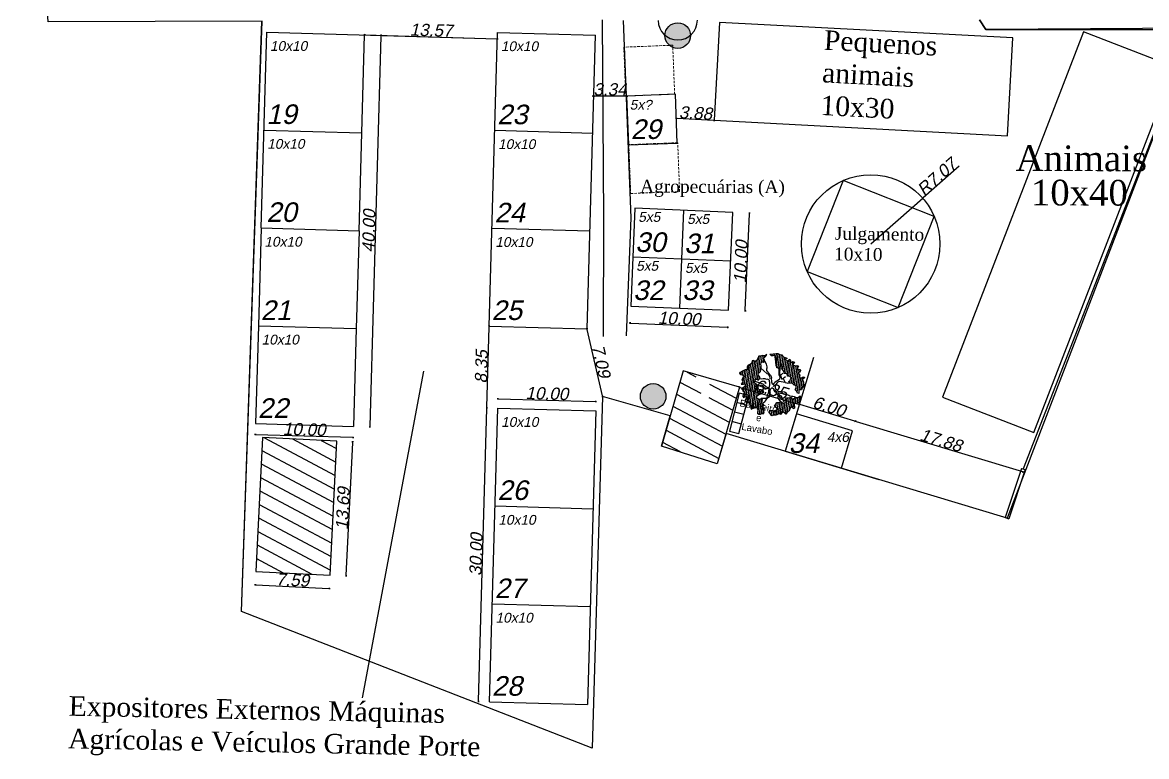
# Model space of a CAD drawing. Header units: metres. Extents: x 2113 to 5678, y -2764 to 956.
# Drawn here: x 4788.7 to 4903.5, y 309.1 to 384.1 of the extents above; entities that cross this region are included whole.
import ezdxf

# ---------------------------------------------------------------- set-up
doc = ezdxf.new("R2010")
doc.units = ezdxf.units.M
doc.header["$MEASUREMENT"] = 0
doc.linetypes.add('DASHED2', pattern=[0.375, 0.25, -0.125])
for name, color, linetype in [('arvo', 7, 'Continuous'), ('ATUALIZADO', 4, 'Continuous'), ('Cota', 1, 'Continuous'), ('ESTRUTURA', 7, 'Continuous'), ('PAREDE', 7, 'Continuous'), ('SITE', 85, 'Continuous'), ('TextoÁreas', 7, 'Continuous')]:
    doc.layers.add(name, color=color, linetype=linetype)
doc.styles.add('ROMANS', font='romans.shx')
doc.styles.get("Standard").update_dxf_attribs({"font": 'arial.ttf'})
doc.styles.add('TimesNewRoman', font='times.ttf')
doc.styles.add('util2000', font='arial.ttf', dxfattribs={"oblique": 12.000028})
doc.dimstyles.new('Copy of int_1-50_m_MS_50', dxfattribs={"dimscale": 0.05, "dimtxt": 25, "dimasz": 1.5, "dimexe": 1, "dimexo": 0, "dimgap": 0.75, "dimtad": 1, "dimzin": 1, "dimdsep": 46, "dimtxsty": 'util2000', "dimblk": '_U2_SETA01', "dimcen": 1.5, "dimse1": 1, "dimse2": 1, "dimclrd": 1, "dimclre": 1, "dimclrt": 1, "dimazin": 3, "dimtfac": 1, "dimtix": 1, "dimtmove": 1, "dimatfit": 3, "dimldrblk": '_U2_SETA02', "dimfxl": 1, "dimtzin": 12, "dimarcsym": 0})
pattern_1 = [(45, (14080.07, 98509.164), (-15.9099, 15.9099), [])]

# ---------------------------------------------------------------- blocks, each defined once
blk = doc.blocks.new('agac2')
at = {"layer": 'arvo'}
h = blk.add_hatch(dxfattribs=at)
h.set_pattern_fill('ANSI31', color=74, scale=180, style=0)
h.set_pattern_definition(pattern_1)
h.paths.add_polyline_path([(14352, 98925), (14366, 98933), (14376, 98923), (14387, 98913), (14380, 98901), (14402, 98904), (14427, 98915), (14427, 98936), (14426, 98959), (14438, 98973), (14456, 98972), (14476, 98976), (14495, 98990), (14508, 99006), (14517, 99017), (14528, 99028), (14539, 99047), (14551, 99058), (14569, 99062), (14580, 99051), (14603, 99050), (14609, 99064), (14610, 99083), (14627, 99088), (14645, 99092), (14678, 99103), (14661, 99104), (14642, 99106), (14629, 99116), (14620, 99131), (14596, 99136), (14579, 99147), (14562, 99140), (14544, 99130), (14528, 99123), (14509, 99118), (14499, 99128), (14487, 99145), (14473, 99150), (14459, 99142), (14452, 99128), (14423, 99130), (14408, 99134), (14388, 99134), (14371, 99128), (14363, 99112), (14349, 99099), (14327, 99114), (14310, 99116), (14288, 99120), (14267, 99118), (14252, 99128), (14240, 99117), (14245, 99101), (14256, 99084), (14267, 99074), (14270, 99057), (14263, 99045), (14246, 99054), (14232, 99042), (14213, 99030), (14223, 99020), (14212, 99008), (14195, 99002), (14175, 98995), (14198, 98978), (14211, 98970), (14209, 98949), (14189, 98940), (14170, 98941), (14142, 98944), (14142, 98923), (14137, 98907), (14143, 98890), (14125, 98874), (14109, 98866), (14098, 98856), (14094, 98836), (14115, 98831), (14131, 98827), (14126, 98808), (14103, 98802), (14089, 98795), (14086, 98773), (14090, 98756), (14117, 98754), (14103, 98729), (14105, 98710), (14105, 98691), (14093, 98668), (14080, 98654), (14111, 98647), (14130, 98646), (14144, 98640), (14154, 98626), (14147, 98600), (14140, 98585), (14125, 98570), (14116, 98558), (14124, 98540), (14139, 98524), (14160, 98519), (14180, 98509), (14195, 98518), (14201, 98534), (14195, 98550), (14219, 98546), (14220, 98568), (14211, 98587), (14238, 98589), (14251, 98596), (14241, 98612), (14243, 98632), (14257, 98647), (14276, 98662), (14270, 98676), (14253, 98687), (14237, 98693), (14226, 98725), (14235, 98740), (14261, 98749), (14288, 98745), (14303, 98736), (14327, 98738), (14346, 98732), (14355, 98747), (14336, 98776), (14314, 98798), (14322, 98817), (14330, 98828), (14321, 98842), (14335, 98863), (14324, 98884), (14326, 98908), (14339, 98917)])
h = blk.add_hatch(dxfattribs=at)
h.set_pattern_fill('ANSI31', color=74, scale=180, style=0)
h.set_pattern_definition(pattern_1)
h.paths.add_polyline_path([(14834, 98886), (14828, 98905), (14859, 98902), (14853, 98916), (14839, 98938), (14828, 98956), (14832, 98980), (14821, 98991), (14809, 99007), (14799, 99027), (14785, 99040), (14710, 99083), (14716, 99051), (14733, 99039), (14749, 99030), (14757, 99017), (14753, 99002), (14750, 98987), (14732, 98974), (14723, 98957), (14715, 98945), (14705, 98931), (14699, 98917), (14688, 98896), (14680, 98888), (14679, 98884), (14702, 98858), (14717, 98869), (14724, 98883), (14746, 98892), (14742, 98877), (14741, 98848), (14725, 98843), (14722, 98822), (14722, 98801), (14720, 98784), (14708, 98768), (14727, 98751), (14737, 98730), (14724, 98712), (14744, 98693), (14749, 98667), (14732, 98658), (14714, 98645), (14694, 98644), (14688, 98624), (14715, 98596), (14719, 98565), (14730, 98556), (14733, 98538), (14719, 98520), (14695, 98506), (14699, 98479), (14694, 98452), (14704, 98443), (14714, 98454), (14723, 98466), (14732, 98478), (14748, 98468), (14760, 98458), (14772, 98467), (14784, 98475), (14801, 98472), (14820, 98475), (14826, 98489), (14836, 98510), (14844, 98523), (14850, 98546), (14856, 98563), (14882, 98560), (14895, 98567), (14880, 98580), (14865, 98584), (14834, 98601), (14844, 98612), (14861, 98629), (14858, 98647), (14861, 98663), (14883, 98659), (14905, 98667), (14904, 98686), (14891, 98693), (14881, 98707), (14893, 98717), (14917, 98732), (14910, 98748), (14893, 98752), (14879, 98770), (14866, 98791), (14884, 98797), (14904, 98803), (14891, 98824), (14875, 98830), (14863, 98840), (14875, 98851), (14882, 98870), (14860, 98869), (14842, 98874)])
h = blk.add_hatch(dxfattribs=at)
h.set_pattern_fill('ANSI31', color=74, scale=180, style=0)
h.set_pattern_definition(pattern_1)
h.paths.add_polyline_path([(14491, 98453), (14455, 98469), (14460, 98486), (14448, 98494), (14415, 98510), (14399, 98525), (14387, 98516), (14368, 98512), (14353, 98505), (14351, 98484), (14368, 98458), (14361, 98444), (14342, 98445), (14317, 98453), (14300, 98460), (14290, 98472), (14269, 98492), (14252, 98487), (14241, 98470), (14244, 98450), (14238, 98435), (14251, 98417), (14268, 98411), (14291, 98395), (14307, 98390), (14345, 98384), (14347, 98365), (14367, 98372), (14395, 98367), (14402, 98352), (14407, 98327), (14425, 98333), (14446, 98334), (14463, 98336), (14479, 98344), (14498, 98357), (14518, 98354), (14537, 98356), (14528, 98335), (14532, 98316), (14544, 98324), (14556, 98339), (14562, 98353), (14575, 98367), (14600, 98356), (14634, 98346), (14645, 98363), (14667, 98374), (14686, 98376), (14695, 98387), (14701, 98406), (14665, 98405), (14651, 98413), (14637, 98423), (14612, 98430), (14587, 98436), (14597, 98454), (14581, 98470), (14539, 98493), (14522, 98486), (14519, 98470), (14508, 98456)])
at = {"layer": 'arvo', "color": 74}
for points in [[(14678, 99103), (14661, 99104), (14642, 99106), (14629, 99116), (14620, 99131), (14596, 99136), (14579, 99147), (14562, 99140), (14544, 99130), (14528, 99123), (14509, 99118), (14499, 99128), (14487, 99145), (14473, 99150), (14459, 99142), (14452, 99128), (14423, 99130), (14408, 99134), (14388, 99134), (14371, 99128), (14363, 99112), (14349, 99099), (14327, 99114), (14310, 99116), (14288, 99120), (14267, 99118), (14252, 99128), (14240, 99117), (14245, 99101), (14256, 99084), (14267, 99074), (14270, 99057), (14263, 99045), (14246, 99054), (14232, 99042), (14213, 99030), (14223, 99020), (14212, 99008), (14195, 99002), (14175, 98995), (14198, 98978), (14211, 98970), (14209, 98949), (14189, 98940), (14170, 98941), (14142, 98944), (14142, 98923), (14137, 98907), (14143, 98890), (14125, 98874), (14109, 98866), (14098, 98856), (14094, 98836), (14115, 98831), (14131, 98827), (14126, 98808), (14103, 98802), (14089, 98795), (14086, 98773), (14090, 98756), (14117, 98754), (14103, 98729), (14105, 98710), (14105, 98691), (14093, 98668), (14080, 98654), (14111, 98647), (14130, 98646), (14144, 98640), (14154, 98626), (14147, 98600), (14140, 98585), (14125, 98570), (14116, 98558), (14124, 98540), (14139, 98524), (14160, 98519), (14180, 98509), (14195, 98518), (14201, 98534), (14195, 98550), (14219, 98546), (14220, 98568), (14211, 98587), (14238, 98589), (14251, 98596), (14241, 98612), (14243, 98632), (14257, 98647), (14276, 98662), (14270, 98676), (14253, 98687), (14237, 98693), (14226, 98725), (14235, 98740), (14261, 98749), (14288, 98745), (14303, 98736), (14327, 98738), (14346, 98732), (14355, 98747), (14336, 98776), (14314, 98798), (14322, 98817), (14330, 98828), (14321, 98842), (14335, 98863), (14324, 98884), (14326, 98908), (14339, 98917), (14352, 98925), (14366, 98933), (14376, 98923), (14387, 98913), (14380, 98901), (14402, 98904), (14427, 98915), (14427, 98936), (14426, 98959), (14438, 98973), (14456, 98972), (14476, 98976), (14495, 98990), (14508, 99006), (14517, 99017), (14528, 99028), (14539, 99047), (14551, 99058), (14569, 99062), (14580, 99051), (14603, 99050), (14609, 99064), (14610, 99083), (14627, 99088), (14645, 99092), (14678, 99103)], [(14710, 99083), (14785, 99040), (14799, 99027), (14809, 99007), (14821, 98991), (14832, 98980), (14828, 98956), (14839, 98938), (14853, 98916), (14859, 98902), (14828, 98905), (14834, 98886), (14842, 98874), (14860, 98869), (14882, 98870), (14875, 98851), (14863, 98840), (14875, 98830), (14891, 98824), (14904, 98803), (14884, 98797), (14866, 98791), (14879, 98770), (14893, 98752), (14910, 98748), (14917, 98732), (14893, 98717), (14881, 98707), (14891, 98693), (14904, 98686), (14905, 98667), (14883, 98659), (14861, 98663), (14858, 98647), (14861, 98629), (14844, 98612), (14834, 98601), (14865, 98584), (14880, 98580), (14895, 98567), (14882, 98560), (14856, 98563), (14850, 98546), (14844, 98523), (14836, 98510), (14826, 98489), (14820, 98475), (14801, 98472), (14784, 98475), (14772, 98467), (14760, 98458), (14748, 98468), (14732, 98478), (14723, 98466), (14714, 98454), (14704, 98443), (14694, 98452), (14699, 98479), (14695, 98506), (14719, 98520), (14733, 98538), (14730, 98556), (14719, 98565), (14715, 98596), (14688, 98624), (14694, 98644), (14714, 98645), (14732, 98658), (14749, 98667), (14744, 98693), (14724, 98712), (14737, 98730), (14727, 98751), (14708, 98768), (14720, 98784), (14722, 98801), (14722, 98822), (14725, 98843), (14741, 98848), (14742, 98877), (14746, 98892), (14724, 98883), (14717, 98869), (14702, 98858), (14678, 98885), (14688, 98896), (14699, 98917), (14705, 98931), (14715, 98945), (14723, 98957), (14732, 98974), (14750, 98987), (14753, 99002), (14757, 99017), (14749, 99030), (14733, 99039), (14716, 99051), (14710, 99083)], [(14603, 99050), (14594, 99004), (14585, 98991), (14577, 98973), (14567, 98959), (14558, 98949), (14548, 98938), (14547, 98918), (14545, 98894), (14548, 98877), (14553, 98857), (14548, 98836), (14539, 98820), (14530, 98809), (14519, 98794), (14512, 98779), (14505, 98767), (14501, 98752), (14510, 98736), (14526, 98742), (14543, 98748), (14564, 98751), (14583, 98748), (14604, 98745), (14623, 98745), (14636, 98755), (14643, 98775), (14647, 98792), (14657, 98807), (14666, 98818), (14676, 98834), (14691, 98851), (14685, 98869), (14679, 98883), (14683, 98898), (14690, 98913), (14696, 98926), (14707, 98944), (14718, 98964), (14728, 98981), (14736, 98994), (14743, 99006), (14751, 99018)], [(14508, 99006), (14528, 98904), (14534, 98890), (14534, 98868), (14532, 98851), (14524, 98835), (14515, 98823)], [(14339, 98917), (14402, 98827), (14404, 98809), (14411, 98792), (14415, 98775), (14422, 98760), (14428, 98745), (14441, 98737), (14454, 98746), (14468, 98760), (14478, 98770), (14487, 98783), (14493, 98797), (14500, 98811), (14488, 98838), (14475, 98845), (14466, 98859), (14446, 98874), (14428, 98886), (14415, 98898)], [(14410, 98739), (14352, 98826)], [(14657, 98784), (14638, 98725), (14659, 98723), (14677, 98725), (14697, 98725)], [(14746, 98892), (14709, 98860), (14697, 98847), (14687, 98835), (14677, 98825), (14667, 98812), (14660, 98801), (14657, 98784), (14673, 98776), (14698, 98780)], [(14473, 98569), (14475, 98587), (14476, 98609), (14476, 98629), (14472, 98645), (14470, 98664), (14475, 98684), (14472, 98704), (14458, 98712), (14434, 98709), (14418, 98693), (14406, 98680), (14397, 98669), (14387, 98658), (14371, 98644), (14356, 98639), (14330, 98640), (14309, 98634), (14293, 98629), (14276, 98622), (14254, 98621)], [(14330, 98640), (14270, 98686)], [(14330, 98640), (14373, 98674), (14391, 98687), (14402, 98696), (14414, 98706), (14426, 98717), (14437, 98728), (14425, 98735), (14410, 98739), (14395, 98747), (14378, 98755)], [(14649, 98664), (14591, 98721), (14576, 98726), (14557, 98722), (14541, 98717), (14525, 98711), (14510, 98700), (14500, 98684), (14501, 98663), (14504, 98642), (14510, 98625), (14521, 98614), (14532, 98602), (14537, 98580), (14541, 98559), (14549, 98545), (14568, 98527), (14579, 98515), (14586, 98501), (14594, 98487), (14606, 98471), (14621, 98457), (14631, 98445), (14640, 98432)], [(14659, 98723), (14649, 98664), (14661, 98646), (14672, 98635), (14690, 98628)], [(14701, 98406), (14695, 98387), (14686, 98376), (14667, 98374), (14645, 98363), (14634, 98346), (14600, 98356), (14575, 98367), (14562, 98353), (14556, 98339), (14544, 98324), (14532, 98316), (14528, 98335), (14537, 98356), (14518, 98354), (14498, 98357), (14479, 98344), (14463, 98336), (14446, 98334), (14425, 98333), (14407, 98327), (14402, 98352), (14395, 98367), (14367, 98372), (14347, 98365), (14345, 98384), (14307, 98390), (14291, 98395), (14268, 98411), (14251, 98417), (14238, 98435), (14244, 98450), (14241, 98470), (14252, 98487), (14269, 98492), (14290, 98472), (14300, 98460), (14317, 98453), (14342, 98445), (14361, 98444), (14368, 98458), (14351, 98484), (14353, 98505), (14368, 98512), (14387, 98516), (14399, 98525), (14415, 98510), (14448, 98494), (14460, 98486), (14455, 98469), (14491, 98453), (14508, 98456), (14519, 98470), (14522, 98486), (14539, 98493), (14581, 98470), (14597, 98454), (14587, 98436), (14612, 98430), (14637, 98423), (14651, 98413), (14665, 98405), (14701, 98406)], [(14448, 98494), (14453, 98569), (14473, 98569)], [(14549, 98545), (14511, 98586), (14503, 98599), (14493, 98611), (14490, 98593), (14490, 98573), (14497, 98559), (14497, 98541), (14489, 98526), (14488, 98503), (14485, 98486), (14482, 98469)]]:
    blk.add_lwpolyline(points, dxfattribs=at)
blk = doc.blocks.new('_U2_SETA01')
at = {"color": 0}
for p, q in [((-1, 0), (1, 0)), ((0, -1), (0, 1))]:
    blk.add_line(p, q, dxfattribs=at)
blk.add_line((-0.5, -0.5), (0.5, 0.5))
blk = doc.blocks.new('*D196')
at = {"layer": 'Cota', "color": 1, "lineweight": -2, "transparency": 16777216}
for p, q in [((4846.96, 376.54), (4846.88, 376.54)), ((4850.37, 376.54), (4847.03, 376.54)), ((4850.45, 376.54), (4850.52, 376.54))]:
    blk.add_line(p, q, dxfattribs=at)
at = {"layer": 'Defpoints', "color": 0, "transparency": 16777216}
for p in [(4847.03, 376.54), (4847.03, 370.32), (4850.37, 370.32)]:
    blk.add_point(p, dxfattribs=at)
at = {"layer": 'Cota', "color": 1, "lineweight": -2, "transparency": 16777216, "xscale": 0.07500000000000001, "yscale": 0.07500000000000001, "zscale": 0.07500000000000001}
blk.add_blockref('_U2_SETA01', (4847.03, 376.54), dxfattribs=at)
at = {"layer": 'Cota', "color": 1, "lineweight": -2, "transparency": 16777216, "xscale": 0.07500000000000001, "yscale": 0.07500000000000001, "zscale": 0.07500000000000001, "rotation": 180}
blk.add_blockref('_U2_SETA01', (4850.37, 376.54), dxfattribs=at)
at = {"layer": 'Cota', "color": 1, "transparency": 16777216, "insert": (4848.7, 377.22), "char_height": 1.25, "attachment_point": 5, "style": 'util2000'}
blk.add_mtext('3.34', dxfattribs=at)
blk = doc.blocks.new('_U2_SETA02')
blk.add_solid([(-1, -0.2), (0, 0), (-1, 0.2)])
blk = doc.blocks.new('*D197')
at = {"layer": 'Cota', "color": 1, "lineweight": -2, "transparency": 16777216}
blk.add_line((4823.7, 382.78), (4837.12, 382.4), dxfattribs=at)
at = {"layer": 'Defpoints', "color": 0, "transparency": 16777216}
for p in [(4823.63, 382.79), (4837.2, 382.4), (4837.2, 382.4)]:
    blk.add_point(p, dxfattribs=at)
at = {"layer": 'Cota', "color": 1, "lineweight": -2, "transparency": 16777216, "xscale": 0.07500000000000001, "yscale": 0.07500000000000001, "zscale": 0.07500000000000001}
for p, rotation in [((4823.63, 382.79), 178.3624991956083), ((4837.2, 382.4), 358.3624991956083)]:
    blk.add_blockref('_U2_SETA01', p, dxfattribs=dict(at, rotation=rotation))
at = {"layer": 'Cota', "color": 1, "transparency": 16777216, "insert": (4830.43, 383.27), "char_height": 1.25, "attachment_point": 5, "rotation": 358.3625, "style": 'util2000'}
blk.add_mtext('13.57', dxfattribs=at)
blk = doc.blocks.new('*D198')
at = {"layer": 'Cota', "color": 1, "lineweight": -2, "transparency": 16777216}
blk.add_line((4836.12, 344.78), (4836.35, 352.98), dxfattribs=at)
at = {"layer": 'Defpoints', "color": 0, "transparency": 16777216}
for p in [(4836.36, 353.06), (4837.48, 353.03), (4837.24, 344.68)]:
    blk.add_point(p, dxfattribs=at)
at = {"layer": 'Cota', "color": 1, "lineweight": -2, "transparency": 16777216, "xscale": 0.07500000000000001, "yscale": 0.07500000000000001, "zscale": 0.07500000000000001}
for p, rotation in [((4836.36, 353.06), 88.36249919199749), ((4836.12, 344.71), 268.3624991919975)]:
    blk.add_blockref('_U2_SETA01', p, dxfattribs=dict(at, rotation=rotation))
at = {"layer": 'Cota', "color": 1, "transparency": 16777216, "insert": (4835.56, 348.9), "char_height": 1.25, "attachment_point": 5, "rotation": 88.3625, "style": 'util2000'}
blk.add_mtext('8.35', dxfattribs=at)
blk = doc.blocks.new('*D199')
at = {"layer": 'Cota', "color": 1, "lineweight": -2, "transparency": 16777216}
blk.add_line((4847.92, 345.94), (4846.37, 352.7), dxfattribs=at)
at = {"layer": 'Defpoints', "color": 0, "transparency": 16777216}
for p in [(4846.35, 352.77), (4846.35, 352.77), (4847.94, 345.86)]:
    blk.add_point(p, dxfattribs=at)
at = {"layer": 'Cota', "color": 1, "lineweight": -2, "transparency": 16777216, "xscale": 0.07500000000000001, "yscale": 0.07500000000000001, "zscale": 0.07500000000000001}
for p, rotation in [((4846.35, 352.77), 102.8986706764415), ((4847.94, 345.86), 282.8986706764415)]:
    blk.add_blockref('_U2_SETA01', p, dxfattribs=dict(at, rotation=rotation))
at = {"layer": 'Cota', "color": 1, "transparency": 16777216, "insert": (4847.8, 349.47), "char_height": 1.25, "attachment_point": 5, "rotation": 282.8987, "style": 'util2000'}
blk.add_mtext('7.09', dxfattribs=at)
blk = doc.blocks.new('*D200')
at = {"layer": 'Cota', "color": 1, "lineweight": -2, "transparency": 16777216}
blk.add_line((4835.26, 314.79), (4836.12, 344.63), dxfattribs=at)
at = {"layer": 'Defpoints', "color": 0, "transparency": 16777216}
for p in [(4836.12, 344.71), (4837.24, 344.68), (4836.38, 314.69)]:
    blk.add_point(p, dxfattribs=at)
at = {"layer": 'Cota', "color": 1, "lineweight": -2, "transparency": 16777216, "xscale": 0.07500000000000001, "yscale": 0.07500000000000001, "zscale": 0.07500000000000001}
for p, rotation in [((4836.12, 344.71), 88.3624991919964), ((4835.26, 314.72), 268.3624991919964)]:
    blk.add_blockref('_U2_SETA01', p, dxfattribs=dict(at, rotation=rotation))
at = {"layer": 'Cota', "color": 1, "transparency": 16777216, "insert": (4835.01, 329.73), "char_height": 1.25, "attachment_point": 5, "rotation": 88.3625, "style": 'util2000'}
blk.add_mtext('30.00', dxfattribs=at)
blk = doc.blocks.new('*D201')
at = {"layer": 'Cota', "color": 1, "lineweight": -2, "transparency": 16777216}
blk.add_line((4825.3, 382.66), (4824.17, 342.83), dxfattribs=at)
at = {"layer": 'Defpoints', "color": 0, "transparency": 16777216}
for p in [(4823.63, 382.79), (4822.48, 342.8), (4824.16, 342.76)]:
    blk.add_point(p, dxfattribs=at)
at = {"layer": 'Cota', "color": 1, "lineweight": -2, "transparency": 16777216, "xscale": 0.07500000000000001, "yscale": 0.07500000000000001, "zscale": 0.07500000000000001}
for p, rotation in [((4825.31, 382.74), 88.36249919606543), ((4824.16, 342.76), 268.3624991960654)]:
    blk.add_blockref('_U2_SETA01', p, dxfattribs=dict(at, rotation=rotation))
at = {"layer": 'Cota', "color": 1, "transparency": 16777216, "insert": (4824.06, 362.77), "char_height": 1.25, "attachment_point": 5, "rotation": 88.3625, "style": 'util2000'}
blk.add_mtext('40.00', dxfattribs=at)
blk = doc.blocks.new('*D202')
at = {"layer": 'Cota', "color": 1, "lineweight": -2, "transparency": 16777216}
blk.add_line((4812.53, 341.97), (4822.38, 341.69), dxfattribs=at)
at = {"layer": 'Defpoints', "color": 0, "transparency": 16777216}
for p in [(4812.49, 343.09), (4822.48, 342.8), (4822.45, 341.68)]:
    blk.add_point(p, dxfattribs=at)
at = {"layer": 'Cota', "color": 1, "lineweight": -2, "transparency": 16777216, "xscale": 0.07500000000000001, "yscale": 0.07500000000000001, "zscale": 0.07500000000000001}
for p, rotation in [((4812.46, 341.97), 178.3624991947274), ((4822.45, 341.68), 358.3624991947274)]:
    blk.add_blockref('_U2_SETA01', p, dxfattribs=dict(at, rotation=rotation))
at = {"layer": 'Cota', "color": 1, "transparency": 16777216, "insert": (4817.47, 342.5), "char_height": 1.25, "attachment_point": 5, "rotation": 358.3625, "style": 'util2000'}
blk.add_mtext('10.00', dxfattribs=at)
blk = doc.blocks.new('*D203')
at = {"layer": 'Cota', "color": 1, "lineweight": -2, "transparency": 16777216}
blk.add_line((4837.32, 345.62), (4847.16, 345.34), dxfattribs=at)
at = {"layer": 'Defpoints', "color": 0, "transparency": 16777216}
for p in [(4837.24, 345.62), (4847.24, 345.34), (4847.24, 345.34)]:
    blk.add_point(p, dxfattribs=at)
at = {"layer": 'Cota', "color": 1, "lineweight": -2, "transparency": 16777216, "xscale": 0.07500000000000001, "yscale": 0.07500000000000001, "zscale": 0.07500000000000001}
for p, rotation in [((4837.24, 345.62), 178.3624991932001), ((4847.24, 345.34), 358.3624991932001)]:
    blk.add_blockref('_U2_SETA01', p, dxfattribs=dict(at, rotation=rotation))
at = {"layer": 'Cota', "color": 1, "transparency": 16777216, "insert": (4842.26, 346.16), "char_height": 1.25, "attachment_point": 5, "rotation": 358.3625, "style": 'util2000'}
blk.add_mtext('10.00', dxfattribs=at)
blk = doc.blocks.new('*D204')
at = {"layer": 'Cota', "color": 1, "lineweight": -2, "transparency": 16777216}
blk.add_line((4812.53, 326.62), (4819.97, 326.25), dxfattribs=at)
at = {"layer": 'Defpoints', "color": 0, "transparency": 16777216}
for p in [(4812.52, 328), (4820.11, 327.63), (4820.04, 326.25)]:
    blk.add_point(p, dxfattribs=at)
at = {"layer": 'Cota', "color": 1, "lineweight": -2, "transparency": 16777216, "xscale": 0.07500000000000001, "yscale": 0.07500000000000001, "zscale": 0.07500000000000001}
for p, rotation in [((4812.46, 326.62), 177.1800601053691), ((4820.04, 326.25), 357.1800601053691)]:
    blk.add_blockref('_U2_SETA01', p, dxfattribs=dict(at, rotation=rotation))
at = {"layer": 'Cota', "color": 1, "transparency": 16777216, "insert": (4816.28, 327.11), "char_height": 1.25, "attachment_point": 5, "rotation": 357.1801, "style": 'util2000'}
blk.add_mtext('7.59', dxfattribs=at)
blk = doc.blocks.new('*D205')
at = {"layer": 'Cota', "color": 1, "lineweight": -2, "transparency": 16777216}
blk.add_line((4821.74, 327.62), (4822.41, 341.14), dxfattribs=at)
at = {"layer": 'Defpoints', "color": 0, "transparency": 16777216}
for p in [(4820.78, 341.3), (4822.41, 341.22), (4820.11, 327.63)]:
    blk.add_point(p, dxfattribs=at)
at = {"layer": 'Cota', "color": 1, "lineweight": -2, "transparency": 16777216, "xscale": 0.07500000000000001, "yscale": 0.07500000000000001, "zscale": 0.07500000000000001}
for p, rotation in [((4822.41, 341.22), 87.1800601020593), ((4821.74, 327.55), 267.1800601020593)]:
    blk.add_blockref('_U2_SETA01', p, dxfattribs=dict(at, rotation=rotation))
at = {"layer": 'Cota', "color": 1, "transparency": 16777216, "insert": (4821.4, 334.42), "char_height": 1.25, "attachment_point": 5, "rotation": 87.1801, "style": 'util2000'}
blk.add_mtext('13.69', dxfattribs=at)
blk = doc.blocks.new('*D206')
at = {"layer": 'Cota', "color": 1, "lineweight": -2, "transparency": 16777216}
blk.add_line((4850.82, 353.35), (4860.66, 352.93), dxfattribs=at)
at = {"layer": 'Defpoints', "color": 0, "transparency": 16777216}
for p in [(4850.82, 355.1), (4860.81, 354.67), (4860.73, 352.93)]:
    blk.add_point(p, dxfattribs=at)
at = {"layer": 'Cota', "color": 1, "lineweight": -2, "transparency": 16777216, "xscale": 0.07500000000000001, "yscale": 0.07500000000000001, "zscale": 0.07500000000000001}
for p, rotation in [((4850.74, 353.36), 177.5497657446101), ((4860.73, 352.93), 357.5497657446101)]:
    blk.add_blockref('_U2_SETA01', p, dxfattribs=dict(at, rotation=rotation))
at = {"layer": 'Cota', "color": 1, "transparency": 16777216, "insert": (4855.77, 353.82), "char_height": 1.25, "attachment_point": 5, "rotation": 357.5498, "style": 'util2000'}
blk.add_mtext('10.00', dxfattribs=at)
blk = doc.blocks.new('*D207')
at = {"layer": 'Cota', "color": 1, "lineweight": -2, "transparency": 16777216}
blk.add_line((4862.51, 354.67), (4862.94, 364.51), dxfattribs=at)
at = {"layer": 'Defpoints', "color": 0, "transparency": 16777216}
for p in [(4861.23, 364.66), (4862.94, 364.59), (4860.81, 354.67)]:
    blk.add_point(p, dxfattribs=at)
at = {"layer": 'Cota', "color": 1, "lineweight": -2, "transparency": 16777216, "xscale": 0.07500000000000001, "yscale": 0.07500000000000001, "zscale": 0.07500000000000001}
for p, rotation in [((4862.94, 364.59), 87.5497657372923), ((4862.51, 354.6), 267.5497657372923)]:
    blk.add_blockref('_U2_SETA01', p, dxfattribs=dict(at, rotation=rotation))
at = {"layer": 'Cota', "color": 1, "transparency": 16777216, "insert": (4862.05, 359.62), "char_height": 1.25, "attachment_point": 5, "rotation": 87.5498, "style": 'util2000'}
blk.add_mtext('10.00', dxfattribs=at)
blk = doc.blocks.new('*D208')
at = {"layer": 'Cota', "color": 1, "lineweight": -2, "transparency": 16777216}
for p, q in [((4884.34, 369.37), (4880.69, 366.16)), ((4875.32, 361.44), (4880.63, 366.11))]:
    blk.add_line(p, q, dxfattribs=at)
at = {"layer": 'Defpoints', "color": 0, "transparency": 16777216}
for p in [(4880.63, 366.11), (4875.32, 361.44)]:
    blk.add_point(p, dxfattribs=at)
at = {"layer": 'Cota', "color": 1, "lineweight": -2, "transparency": 16777216, "xscale": 0.07500000000000001, "yscale": 0.07500000000000001, "zscale": 0.07500000000000001, "rotation": 221.3268483035846}
blk.add_blockref('_U2_SETA01', (4880.63, 366.11), dxfattribs=at)
at = {"layer": 'Cota', "color": 1, "transparency": 16777216, "insert": (4882.09, 368.3), "char_height": 1.25, "attachment_point": 5, "rotation": 41.3268, "style": 'util2000'}
blk.add_mtext('R7.07', dxfattribs=at)
blk = doc.blocks.new('*D209')
at = {"layer": 'Cota', "color": 1, "lineweight": -2, "transparency": 16777216}
blk.add_line((4859.26, 374.04), (4855.54, 374.24), dxfattribs=at)
at = {"layer": 'Defpoints', "color": 0, "transparency": 16777216}
for p in [(4855.47, 374.28), (4855.47, 374.24), (4859.34, 374.07)]:
    blk.add_point(p, dxfattribs=at)
at = {"layer": 'Cota', "color": 1, "lineweight": -2, "transparency": 16777216, "xscale": 0.07500000000000001, "yscale": 0.07500000000000001, "zscale": 0.07500000000000001}
for p, rotation in [((4855.47, 374.24), 176.978319000153), ((4859.34, 374.04), 356.9783190001531)]:
    blk.add_blockref('_U2_SETA01', p, dxfattribs=dict(at, rotation=rotation))
at = {"layer": 'Cota', "color": 1, "transparency": 16777216, "insert": (4857.44, 374.81), "char_height": 1.25, "attachment_point": 5, "rotation": 356.9783, "style": 'util2000'}
blk.add_mtext('3.88', dxfattribs=at)
blk = doc.blocks.new('*D210')
at = {"layer": 'Cota', "color": 1, "lineweight": -2, "transparency": 16777216}
blk.add_line((4861.98, 346.79), (4867.95, 345.08), dxfattribs=at)
at = {"layer": 'Defpoints', "color": 0, "transparency": 16777216}
for p in [(4861.91, 346.81), (4868.02, 345.06), (4868.02, 345.06)]:
    blk.add_point(p, dxfattribs=at)
at = {"layer": 'Cota', "color": 1, "lineweight": -2, "transparency": 16777216, "xscale": 0.07500000000000001, "yscale": 0.07500000000000001, "zscale": 0.07500000000000001}
for p, rotation in [((4861.91, 346.81), 163.944048586161), ((4868.02, 345.06), 343.944048586161)]:
    blk.add_blockref('_U2_SETA01', p, dxfattribs=dict(at, rotation=rotation))
at = {"layer": 'Cota', "color": 1, "transparency": 16777216, "insert": (4865.15, 346.59), "char_height": 1.25, "attachment_point": 5, "rotation": 343.944, "style": 'util2000'}
blk.add_mtext('6.35', dxfattribs=at)
blk = doc.blocks.new('*D232')
at = {"color": 1, "lineweight": -2, "transparency": 16777216}
blk.add_line((4873.69, 343.35), (4868.09, 345.04), dxfattribs=at)
at = {"layer": 'Defpoints', "color": 0, "transparency": 16777216}
for p in [(4868.02, 345.06), (4867.73, 344.1), (4873.48, 342.37)]:
    blk.add_point(p, dxfattribs=at)
at = {"color": 1, "lineweight": -2, "transparency": 16777216, "xscale": 0.07500000000000001, "yscale": 0.07500000000000001, "zscale": 0.07500000000000001}
for p, rotation in [((4868.02, 345.06), 163.2425503090823), ((4873.76, 343.33), 343.2425503090823)]:
    blk.add_blockref('_U2_SETA01', p, dxfattribs=dict(at, rotation=rotation))
at = {"color": 1, "transparency": 16777216, "insert": (4871.09, 344.84), "char_height": 1.25, "attachment_point": 5, "rotation": 343.2426, "style": 'util2000'}
blk.add_mtext('6.00', dxfattribs=at)
blk = doc.blocks.new('*D233')
at = {"color": 1, "lineweight": -2, "transparency": 16777216}
blk.add_line((4873.84, 343.31), (4890.81, 338.19), dxfattribs=at)
at = {"layer": 'Defpoints', "color": 0, "transparency": 16777216}
for p in [(4872.32, 338.54), (4890.88, 338.17), (4889.44, 333.38)]:
    blk.add_point(p, dxfattribs=at)
at = {"color": 1, "lineweight": -2, "transparency": 16777216, "xscale": 0.07500000000000001, "yscale": 0.07500000000000001, "zscale": 0.07500000000000001}
for p, rotation in [((4873.77, 343.33), 163.2254370645078), ((4890.88, 338.17), 343.2254370645078)]:
    blk.add_blockref('_U2_SETA01', p, dxfattribs=dict(at, rotation=rotation))
at = {"color": 1, "transparency": 16777216, "insert": (4882.52, 341.39), "char_height": 1.25, "attachment_point": 5, "rotation": 343.2254, "style": 'util2000'}
blk.add_mtext('17.88', dxfattribs=at)

msp = doc.modelspace()

# ---------------------------------------------------------------- hatches: boundary and pattern name
at = {"layer": 'ATUALIZADO'}
h = msp.add_hatch(dxfattribs=at)
h.set_pattern_fill('ANSI31,_O', color=256, scale=10, angle=-73.06977)
h.set_pattern_definition([(331.93023, (4114.3214, 507.6), (0.588183, 1.102969), [])])
h.paths.add_polyline_path([(4812.524, 328.002), (4820.108, 327.629), (4820.782, 341.3), (4813.197, 341.673)])
at = {"layer": 'PAREDE'}
h = msp.add_hatch(color=5, dxfattribs=at)
h.dxf.hatch_style = 1
h.paths.add_polyline_path([(4856.238, 381.57, 1), (4854.991, 383.868, 1)])
h = msp.add_hatch(color=5, dxfattribs=at)
h.dxf.hatch_style = 1
h.paths.add_polyline_path([(4853.723, 344.726, 1), (4852.476, 347.023, 1)])

# ---------------------------------------------------------------- linework, layer by layer
at = {"color": 1}
for p, q in [((4811.049, 323.885), (4813.122, 384.209)), ((4886.449, 384.341), (4887.088, 383.358)), ((4887.088, 383.358), (4908.388, 383.358)), ((4908.388, 383.358), (4889.251, 333.442)), ((4823.408, 315.068), (4829.69, 348.44)), ((4847.935, 345.863), (4846.881, 309.933)), ((4854.835, 343.87), (4847.935, 345.863)), ((4853.945, 340.789), (4854.835, 343.87)), ((4860.547, 342.085), (4859.649, 338.976)), ((4889.251, 333.442), (4860.547, 342.085)), ((4859.649, 338.976), (4853.945, 340.789)), ((4846.881, 309.933), (4811.049, 323.885))]:
    msp.add_line(p, q, dxfattribs=at)
for p, q in [((4813.06, 363.081), (4812.774, 353.085)), ((4823.056, 362.795), (4822.77, 352.799)), ((4812.774, 353.085), (4812.488, 343.089)), ((4822.77, 352.799), (4822.484, 342.803))]:
    msp.add_line(p, q)
msp.add_lwpolyline([(4872.323, 338.539), (4873.476, 342.37), (4867.731, 344.099), (4866.578, 340.269)], close=True)
at = {"layer": 'ATUALIZADO'}
for p, q in [((4869.461, 349.845), (4866.578, 340.269)), ((4866.578, 340.269), (4876.153, 337.386)), ((4890.718, 338.519), (4889.061, 333.505)), ((4891.098, 338.394), (4889.441, 333.38)), ((4890.718, 338.519), (4891.098, 338.394)), ((4889.061, 333.505), (4889.441, 333.38))]:
    msp.add_line(p, q, dxfattribs=at)
at = {"layer": 'ATUALIZADO', "linetype": 'Continuous'}
for p, q in [((4856.565, 348.359), (4857.455, 347.885)), ((4855.835, 347.332), (4857.97, 346.193)), ((4858.859, 347.136), (4861.585, 345.682)), ((4855.48, 346.105), (4860.876, 343.227)), ((4858.782, 345.76), (4861.231, 344.455)), ((4855.126, 344.877), (4860.522, 341.999)), ((4854.771, 343.649), (4860.167, 340.772)), ((4854.417, 342.422), (4859.813, 339.544)), ((4854.062, 341.194), (4855.858, 340.236))]:
    msp.add_line(p, q, dxfattribs=at)
at = {"layer": 'ATUALIZADO'}
for points in [[(4854.835, 343.87), (4847.935, 345.863), (4846.881, 309.933), (4811.049, 323.885), (4813.155, 384.209), (4791.318, 384.117), (4788.683, 422.347)], [(4848.071, 364.072), (4847.926, 384.33)], [(4850.864, 364.103), (4850.071, 384.274)], [(4908.432, 383.471), (4887.088, 383.358), (4886.449, 384.341)], [(4908.432, 383.471), (4890.908, 338.456)], [(4848.041, 351.971), (4848.071, 364.072)], [(4850.388, 352.067), (4850.864, 364.103)], [(4856.165, 348.475), (4853.945, 340.789)], [(4861.913, 346.815), (4856.165, 348.475)], [(4861.913, 346.815), (4859.649, 338.976)], [(4820.782, 341.3), (4813.197, 341.673), (4812.524, 328.002), (4820.108, 327.629), (4820.782, 341.3)], [(4889.251, 333.442), (4860.547, 342.085)], [(4859.649, 338.976), (4853.945, 340.789)]]:
    msp.add_lwpolyline(points, dxfattribs=at)
at = {"layer": 'Cota', "color": 1}
msp.add_circle((4875.321, 361.439), 7.071, dxfattribs=at)
at = {"layer": 'Cota'}
msp.add_arc((4855.614, 384.275), 2, 180.17447, 0.17447, dxfattribs=at)
at = {"layer": 'ESTRUTURA'}
for p, q in [((4861.899, 346.198), (4860.889, 342.327)), ((4861.857, 342.075), (4862.867, 345.945)), ((4862.867, 345.945), (4861.899, 346.198)), ((4862.615, 344.978), (4861.647, 345.23)), ((4862.11, 343.043), (4861.142, 343.295)), ((4862.362, 344.01), (4861.394, 344.263)), ((4860.889, 342.327), (4861.857, 342.075))]:
    msp.add_line(p, q, dxfattribs=at)
at = {"layer": 'PAREDE'}
for p, q in [((4813.06, 363.081), (4813.631, 383.072)), ((4813.631, 383.072), (4837.196, 382.399)), ((4823.056, 362.795), (4823.627, 382.787)), ((4836.357, 353.058), (4837.214, 383.046)), ((4837.214, 383.046), (4847.21, 382.76)), ((4846.353, 352.773), (4847.21, 382.76)), ((4813.346, 373.077), (4823.341, 372.791)), ((4836.928, 373.05), (4846.924, 372.764)), ((4855.811, 354.885), (4856.238, 364.876)), ((4813.06, 363.081), (4823.056, 362.795)), ((4836.643, 363.054), (4846.639, 362.769)), ((4861.02, 359.667), (4851.029, 360.095)), ((4812.774, 353.085), (4822.77, 352.799)), ((4836.357, 353.058), (4846.353, 352.773)), ((4836.383, 314.687), (4837.24, 344.675)), ((4837.24, 344.675), (4847.236, 344.389)), ((4847.236, 344.389), (4846.379, 314.401)), ((4812.488, 343.089), (4822.484, 342.803)), ((4836.954, 334.679), (4846.95, 334.393)), ((4836.669, 324.683), (4846.665, 324.397)), ((4836.383, 314.687), (4846.379, 314.401))]:
    msp.add_line(p, q, dxfattribs=at)
for points in [[(4859.867, 384.057), (4859.34, 374.071), (4889.299, 372.49), (4889.826, 382.476)], [(4897.057, 383.092), (4882.648, 345.777), (4891.976, 342.175), (4906.386, 379.489)], [(4850.571, 371.546), (4855.568, 371.743), (4855.371, 376.739), (4850.375, 376.542)], [(4878.136, 354.953), (4881.808, 364.254), (4872.507, 367.926), (4868.835, 358.625)], [(4851.243, 365.09), (4850.815, 355.099), (4860.806, 354.672), (4861.234, 364.662)]]:
    msp.add_lwpolyline(points, close=True, dxfattribs=at)
at = {"layer": 'PAREDE', "linetype": 'DASHED2', "lineweight": 5}
for points in [[(4850.3, 376.542), (4855.296, 376.739), (4855.099, 381.735), (4850.103, 381.538)], [(4850.806, 366.588), (4855.802, 366.784), (4855.605, 371.78), (4850.609, 371.584)]]:
    msp.add_lwpolyline(points, close=True, dxfattribs=at)
at = {"layer": 'PAREDE'}
for centre in [(4855.614, 382.719), (4853.1, 345.874)]:
    msp.add_circle(centre, 1.307, dxfattribs=at)

# ---------------------------------------------------------------- block references
at = {"layer": 'SITE', "xscale": 0.007776000000405479, "yscale": 0.007776000000405479, "zscale": 0.007776000000405479, "rotation": 36.97563114050357}
msp.add_blockref('agac2', (5237.044, -334.138), dxfattribs=at)

# ---------------------------------------------------------------- texts
at = {"layer": 'PAREDE', "char_height": 2, "attachment_point": 1, "style": 'ROMANS'}
for s, width, insert, rotation in [('{\\fTimes New Roman|b0|i0|c0|p18;Pequenos animais\\P10x30}', 1.69226, (4870.605, 383.277), 356.96947), ('{\\fTimes New Roman|b0|i0|c0|p18;Expositores Externos Máquinas Agrícolas e Veículos Grande Porte}', 47.99742, (4793.432, 315.26), 358.89096)]:
    msp.add_mtext_dynamic_manual_height_columns(s, width=width, gutter_width=15, heights=[0], dxfattribs=dict(at, insert=insert, rotation=rotation))
at = {"layer": 'PAREDE', "color": 1, "attachment_point": 7, "rotation": 359.96781, "style": 'util2000'}
for s, insert, char_height in [('{\\f@Arial Unicode MS|b0|i0|c0|p34;\\C256;\\P\\H1.4286x;10x10}', (4813.966, 381.144), 0.7), ('{\\f@Arial Unicode MS|b0|i0|c0|p34;\\C256;\\P\\H1.4286x;10x10}', (4837.549, 381.117), 0.7), ('{\\f@Arial Unicode MS|b0|i0|c0|p34;\\C256;\\P\\H1.4286x;19}', (4813.601, 373.665), 1.4), ('{\\f@Arial Unicode MS|b0|i0|c0|p34;\\C256;\\P\\H1.4286x;23}', (4837.184, 373.638), 1.4), ('{\\f@Arial Unicode MS|b0|i0|c0|p34;\\C256;\\P\\H1.4286x;29}', (4850.827, 372.134), 1.4), ('{\\f@Arial Unicode MS|b0|i0|c0|p34;\\C256;\\P\\H1.4286x;10x10}', (4813.68, 371.148), 0.7), ('{\\f@Arial Unicode MS|b0|i0|c0|p34;\\C256;\\P\\H1.4286x;10x10}', (4837.263, 371.121), 0.7), ('{\\f@Arial Unicode MS|b0|i0|c0|p34;\\C256;\\P\\H1.4286x;20}', (4813.601, 363.66), 1.4), ('{\\f@Arial Unicode MS|b0|i0|c0|p34;\\C256;\\P\\H1.4286x;24}', (4836.899, 363.642), 1.4), ('{\\f@Arial Unicode MS|b0|i0|c0|p34;\\C256;\\P\\H1.4286x;10x10}', (4813.394, 361.152), 0.7), ('{\\f@Arial Unicode MS|b0|i0|c0|p34;\\C256;\\P\\H1.4286x;10x10}', (4836.977, 361.125), 0.7), ('{\\f@Arial Unicode MS|b0|i0|c0|p34;\\C256;\\P\\H1.4286x;30}', (4851.281, 360.596), 1.4), ('{\\f@Arial Unicode MS|b0|i0|c0|p34;\\C256;\\P\\H1.4286x;31}', (4856.281, 360.469), 1.4), ('{\\f@Arial Unicode MS|b0|i0|c0|p34;\\C256;\\P\\H1.4286x;32}', (4851.071, 355.687), 1.4), ('{\\f@Arial Unicode MS|b0|i0|c0|p34;\\C256;\\P\\H1.4286x;33}', (4856.076, 355.687), 1.4), ('{\\f@Arial Unicode MS|b0|i0|c0|p34;\\C256;\\P\\H1.4286x;21}', (4813.03, 353.673), 1.4), ('{\\f@Arial Unicode MS|b0|i0|c0|p34;\\C256;\\P\\H1.4286x;25}', (4836.613, 353.646), 1.4), ('{\\f@Arial Unicode MS|b0|i0|c0|p34;\\C256;\\P\\H1.4286x;10x10}', (4813.109, 351.156), 0.7), ('{\\f@Arial Unicode MS|b0|i0|c0|p34;\\C256;\\P\\H1.4286x;22}', (4812.744, 343.677), 1.4), ('{\\f@Arial Unicode MS|b0|i0|c0|p34;\\C256;\\P\\H1.4286x;10x10}', (4837.575, 342.746), 0.7), ('{\\f@Arial Unicode MS|b0|i0|c0|p34;\\C256;\\P\\H1.4286x;34}', (4866.947, 340.068), 1.4), ('{\\f@Arial Unicode MS|b0|i0|c0|p34;\\C256;\\P\\H1.4286x;26}', (4837.21, 335.267), 1.4), ('{\\f@Arial Unicode MS|b0|i0|c0|p34;\\C256;\\P\\H1.4286x;10x10}', (4837.289, 332.75), 0.7), ('{\\f@Arial Unicode MS|b0|i0|c0|p34;\\C256;\\P\\H1.4286x;27}', (4836.925, 325.271), 1.4), ('{\\f@Arial Unicode MS|b0|i0|c0|p34;\\C256;\\P\\H1.4286x;10x10}', (4837.003, 322.754), 0.7), ('{\\f@Arial Unicode MS|b0|i0|c0|p34;\\C256;\\P\\H1.4286x;28}', (4836.639, 315.275), 1.4)]:
    msp.add_mtext(s, dxfattribs=dict(at, insert=insert, char_height=char_height))
at = {"layer": 'PAREDE', "color": 1, "char_height": 0.7, "width": 3.78593, "attachment_point": 7, "rotation": 359.96781, "style": 'util2000'}
for s, insert in [('{\\f@Arial Unicode MS|b0|i0|c0|p34;\\C256;\\P\\H1.4286x;5x?}', (4850.709, 375.139)), ('{\\f@Arial Unicode MS|b0|i0|c0|p34;\\C256;\\P\\H1.4286x;5x5}', (4851.575, 363.684)), ('{\\f@Arial Unicode MS|b0|i0|c0|p34;\\C256;\\P\\H1.4286x;5x5}', (4856.57, 363.47)), ('{\\f@Arial Unicode MS|b0|i0|c0|p34;\\C256;\\P\\H1.4286x;5x5}', (4851.361, 358.688)), ('{\\f@Arial Unicode MS|b0|i0|c0|p34;\\C256;\\P\\H1.4286x;5x5}', (4856.356, 358.474)), ('{\\f@Arial Unicode MS|b0|i0|c0|p34;\\C256;\\P\\H1.4286x;4x6}', (4870.836, 341.205))]:
    msp.add_mtext(s, dxfattribs=dict(at, insert=insert))
at = {"layer": 'PAREDE', "color": 1, "insert": (4863.599, 342.188), "char_height": 0.7, "attachment_point": 7, "rotation": 349.99061}
msp.add_mtext('\\pi-2.14703;{\\C256;Banheiros\\P\\pi-0.23373;e\\P\\pi-1.55017;Lavabo}', dxfattribs=at)
at = {"layer": 'TextoÁreas', "style": 'TimesNewRoman'}
for s, height, rotation, p in [('Animais', 2.6219, 359.83499, (4890.117, 368.897)), ('Agropecuárias (A)', 1.31096, 359.79477, (4851.766, 366.678)), ('10x40', 2.6219, 359.83499, (4891.68, 365.382)), ('Julgamento', 1.311, 359.22037, (4871.651, 361.878)), ('10x10', 1.311, 359.22037, (4871.571, 359.767))]:
    msp.add_text(s, height=height, rotation=rotation, dxfattribs=at).set_placement(p)

# ---------------------------------------------------------------- dimensions: what is measured, and where the dimension line sits
for p1, p2, distance, picture, middle in [((4873.476, 342.37), (4867.731, 344.099), -1, '*D232', (4871.087, 344.839)), ((4872.323, 338.539), (4889.441, 333.38), 5, '*D233', (4882.52, 341.394))]:
    dim = msp.add_aligned_dim(p1=p1, p2=p2, distance=distance, dimstyle='Copy of int_1-50_m_MS_50')
    dim.commit()
    dim.dimension.update_dxf_attribs({"geometry": picture, "text_midpoint": middle})
at = {"layer": 'Cota', "color": 1}
for p1, p2, distance, picture, middle in [((4823.627, 382.787), (4837.196, 382.399), 0, '*D197', (4830.431, 383.269)), ((4823.627, 382.787), (4822.484, 342.803), 1.68, '*D201', (4824.06, 362.766)), ((4850.375, 370.324), (4847.032, 370.324), -6.218, '*D196', (4848.704, 377.219)), ((4859.34, 374.071), (4855.468, 374.275), 0.034, '*D209', (4857.438, 374.814)), ((4860.806, 354.672), (4861.234, 364.662), -1.706, '*D207', (4862.05, 359.623)), ((4850.815, 355.099), (4860.806, 354.672), -1.746, '*D206', (4855.765, 353.816)), ((4837.24, 344.675), (4837.479, 353.026), 1.122, '*D198', (4835.562, 348.902)), ((4847.935, 345.863), (4846.353, 352.773), 0, '*D199', (4847.803, 349.469)), ((4837.24, 345.624), (4847.236, 345.338), 0, '*D203', (4842.257, 346.157)), ((4861.913, 346.815), (4868.02, 345.057), 0, '*D210', (4865.153, 346.586)), ((4836.383, 314.687), (4837.24, 344.675), 1.122, '*D200', (4835.014, 329.733)), ((4812.488, 343.089), (4822.484, 342.803), -1.12, '*D202', (4817.474, 342.501)), ((4820.108, 327.629), (4820.782, 341.3), -1.634, '*D205', (4821.402, 334.417)), ((4812.524, 328.002), (4820.108, 327.629), -1.381, '*D204', (4816.281, 327.112))]:
    dim = msp.add_aligned_dim(p1=p1, p2=p2, distance=distance, dimstyle='Copy of int_1-50_m_MS_50', dxfattribs=at)
    dim.commit()
    dim.dimension.update_dxf_attribs({"geometry": picture, "text_midpoint": middle})
dim = msp.add_radius_dim(center=(4875.321, 361.439), mpoint=(4880.631, 366.109), dimstyle='Copy of int_1-50_m_MS_50', dxfattribs=at)
dim.commit()
dim.dimension.update_dxf_attribs({"geometry": '*D208', "text_midpoint": (4882.094, 368.295)})

doc.saveas('drawing.dxf')
